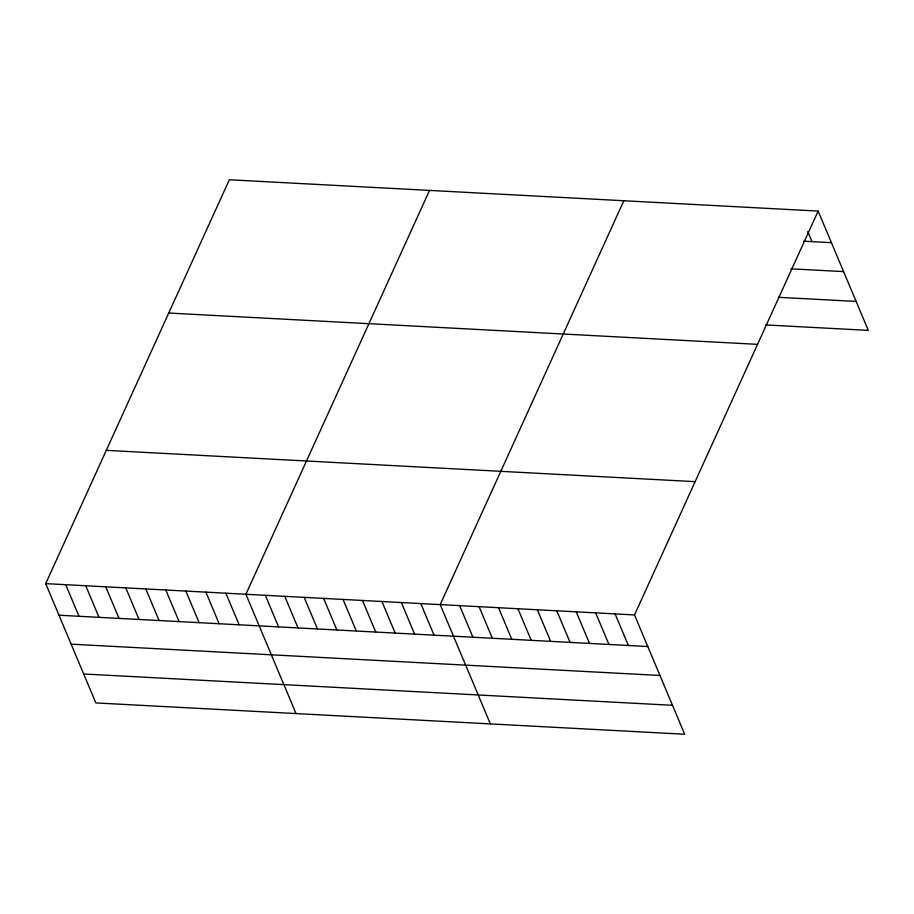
<?xml version="1.0" encoding="UTF-8"?>
<svg xmlns="http://www.w3.org/2000/svg" width="914" height="914" viewBox="0 0 914 914"><rect width="100%" height="100%" fill="white"/><g stroke="black" fill="none" stroke-linecap="round" stroke-linejoin="round"><path stroke-width="1.37" d="M818.144 211.077L634.522 614.939L684.666 734.239L95.856 702.923L45.7 583.623L229.334 179.761L818.144 211.077L868.3 330.377L765.589 324.916M429.523 190.409L245.9 594.271L296.045 713.571M623.839 200.737L440.205 604.6L490.361 723.911M803.669 241.193L831.432 242.667M790.861 268.807L843.599 271.618M778.408 297.301L856.132 301.437M168.736 313.034L757.546 344.349M106.298 450.351L695.12 481.655M45.7 583.623L634.522 614.939M58.987 615.213L647.798 646.529M71.143 644.164L659.965 675.469M83.688 673.984L672.498 705.3M807.748 231.528L811.998 241.639M615.088 613.9L628.375 645.501M595.654 612.871L608.941 644.461M576.231 611.832L589.507 643.433M556.797 610.803L570.073 642.393M537.363 609.764L550.651 641.365M517.93 608.735L531.217 640.326M498.507 607.696L511.783 639.297M479.073 606.668L492.349 638.269M459.639 605.639L472.926 637.229M420.783 603.571L434.059 635.161M401.349 602.532L414.625 634.133M381.915 601.503L395.202 633.094M362.481 600.464L375.768 632.065M343.058 599.435L356.334 631.026M323.625 598.396L336.9 629.997M304.191 597.368L317.478 628.969M284.757 596.328L298.044 627.929M265.334 595.3L278.61 626.901M225.884 593.197L239.16 624.799M205.856 592.135L219.143 623.736M185.839 591.072L199.126 622.674M165.822 590.01L179.098 621.6M145.794 588.947L159.082 620.537M125.778 587.873L139.065 619.475M105.761 586.811L119.037 618.412M85.745 585.748L99.02 617.35M65.717 584.686L79.004 616.287"/></g></svg>
